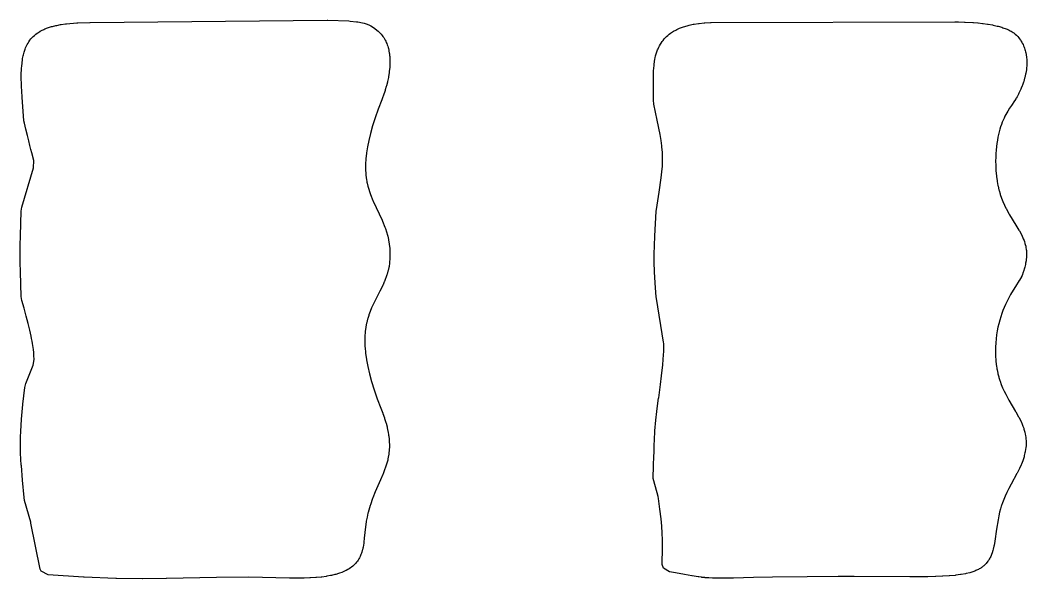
# Model space of a CAD drawing. Header units: millimetres. Extents: x 73.6 to 173.5, y -158 to -94.8.
# Drawn here: x 164.098 to 166.308, y -138.959 to -137.732 of the extents above; entities that cross this region are included whole.
import ezdxf

# ---------------------------------------------------------------- set-up
doc = ezdxf.new("R2010")
doc.units = ezdxf.units.MM
doc.layers.add('F.Mask', color=201, linetype='CONTINUOUS', true_color=0xd864ff)

msp = doc.modelspace()

# ---------------------------------------------------------------- linework, layer by layer
at = {"layer": 'F.Mask', "linetype": 'CONTINUOUS'}
for p, q in [((164.251931, -137.737525), (164.772012, -137.732487)), ((164.772012, -137.732487), (164.773591, -137.732509)), ((164.773591, -137.732509), (164.820072, -137.734213)), ((164.820072, -137.734213), (164.822463, -137.734383)), ((164.822463, -137.734383), (164.836879, -137.735906)), ((164.138373, -137.759273), (164.142338, -137.756872)), ((164.142338, -137.756872), (164.145086, -137.755371)), ((164.145086, -137.755371), (164.149852, -137.753042)), ((164.149852, -137.753042), (164.152377, -137.751928)), ((164.152377, -137.751928), (164.158012, -137.749705)), ((164.158012, -137.749705), (164.160358, -137.748875)), ((164.160358, -137.748875), (164.166959, -137.746801)), ((164.166959, -137.746801), (164.169017, -137.746224)), ((164.169017, -137.746224), (164.176589, -137.744347)), ((164.176589, -137.744347), (164.178386, -137.743951)), ((164.178386, -137.743951), (164.186981, -137.742299)), ((164.186981, -137.742299), (164.18853, -137.742037)), ((164.18853, -137.742037), (164.197905, -137.740667)), ((164.197905, -137.740667), (164.199863, -137.740438)), ((164.199863, -137.740438), (164.222445, -137.738459)), ((164.222445, -137.738459), (164.224463, -137.73834)), ((164.224463, -137.73834), (164.251251, -137.737538)), ((164.251251, -137.737538), (164.251931, -137.737525)), ((164.836879, -137.735906), (164.839687, -137.736318)), ((164.839687, -137.736318), (164.849581, -137.738186)), ((164.849581, -137.738186), (164.853762, -137.739246)), ((164.853762, -137.739246), (164.859769, -137.741171)), ((164.859769, -137.741171), (164.86481, -137.743231)), ((164.86481, -137.743231), (164.867972, -137.744821)), ((164.867972, -137.744821), (164.874041, -137.748705)), ((164.874041, -137.748705), (164.8838, -137.756479)), ((164.8838, -137.756479), (164.887057, -137.759425)), ((165.529948, -137.758476), (165.532573, -137.756859)), ((165.532573, -137.756859), (165.537413, -137.754165)), ((165.537413, -137.754165), (165.540039, -137.752845)), ((165.540039, -137.752845), (165.545686, -137.750298)), ((165.545686, -137.750298), (165.548191, -137.749283)), ((165.548191, -137.749283), (165.554734, -137.746921)), ((165.554734, -137.746921), (165.557183, -137.746136)), ((165.557183, -137.746136), (165.564712, -137.744021)), ((165.564712, -137.744021), (165.566877, -137.743487)), ((165.566877, -137.743487), (165.575526, -137.741648)), ((165.575526, -137.741648), (165.577555, -137.741278)), ((165.577555, -137.741278), (165.587191, -137.739816)), ((165.587191, -137.739816), (165.589105, -137.739578)), ((165.589105, -137.739578), (165.599889, -137.738528)), ((165.599889, -137.738528), (165.601538, -137.738406)), ((165.601538, -137.738406), (165.613465, -137.737811)), ((165.613465, -137.737811), (165.615101, -137.737768)), ((165.615101, -137.737768), (166.150235, -137.736554)), ((166.150234, -137.736553), (166.157696, -137.736537)), ((166.150235, -137.736554), (166.150234, -137.736553)), ((166.157696, -137.736537), (166.158423, -137.736544)), ((166.158423, -137.736544), (166.171561, -137.736818)), ((166.171561, -137.736818), (166.172625, -137.736857)), ((166.172625, -137.736857), (166.19, -137.737762)), ((166.19, -137.737762), (166.190997, -137.73783)), ((166.190997, -137.73783), (166.200429, -137.738616)), ((166.200429, -137.738616), (166.201309, -137.7387)), ((166.201309, -137.7387), (166.210949, -137.739733)), ((166.210949, -137.739733), (166.212189, -137.739886)), ((166.212189, -137.739886), (166.221898, -137.741252)), ((166.221898, -137.741252), (166.223064, -137.741437)), ((166.223064, -137.741437), (166.232704, -137.743143)), ((166.232704, -137.743143), (166.234235, -137.74345)), ((166.234235, -137.74345), (166.243207, -137.74546)), ((166.243207, -137.74546), (166.245134, -137.745951)), ((166.245134, -137.745951), (166.253277, -137.74827)), ((166.253277, -137.74827), (166.255659, -137.749043)), ((166.255659, -137.749043), (166.26295, -137.751706)), ((166.26295, -137.751706), (166.265173, -137.752606)), ((166.265173, -137.752606), (166.267813, -137.75378)), ((166.267813, -137.75378), (166.269468, -137.754571)), ((166.269468, -137.754571), (166.271948, -137.755837)), ((166.271948, -137.755837), (166.27391, -137.75692)), ((166.27391, -137.75692), (166.275875, -137.758087)), ((164.115443, -137.782697), (164.117293, -137.779786)), ((164.117293, -137.779786), (164.119442, -137.776745)), ((164.119442, -137.776745), (164.12175, -137.773824)), ((164.12175, -137.773824), (164.124165, -137.771083)), ((164.124165, -137.771083), (164.126707, -137.768483)), ((164.126707, -137.768483), (164.129455, -137.765949)), ((164.129455, -137.765949), (164.132317, -137.763577)), ((164.132317, -137.763577), (164.135592, -137.761142)), ((164.135592, -137.761142), (164.138373, -137.759273)), ((164.887057, -137.759425), (164.888843, -137.761257)), ((164.888843, -137.761257), (164.890907, -137.763572)), ((164.890907, -137.763572), (164.892823, -137.76592)), ((164.892823, -137.76592), (164.89464, -137.768357)), ((164.89464, -137.768357), (164.89636, -137.770888)), ((164.89636, -137.770888), (164.89791, -137.773388)), ((164.89791, -137.773388), (164.899442, -137.776112)), ((164.899442, -137.776112), (164.900696, -137.77856)), ((164.900696, -137.77856), (164.902073, -137.781534)), ((165.50527, -137.782751), (165.50755, -137.779423)), ((165.50755, -137.779423), (165.50948, -137.776866)), ((165.50948, -137.776866), (165.512087, -137.773725)), ((165.512087, -137.773725), (165.514334, -137.771266)), ((165.514334, -137.771266), (165.51731, -137.768302)), ((165.51731, -137.768302), (165.519749, -137.766091)), ((165.519749, -137.766091), (165.523232, -137.763218)), ((165.523232, -137.763218), (165.525844, -137.761262)), ((165.525844, -137.761262), (165.529948, -137.758476)), ((166.275875, -137.758087), (166.278026, -137.759475)), ((166.278026, -137.759475), (166.279516, -137.760516)), ((166.279516, -137.760516), (166.281866, -137.762309)), ((166.281866, -137.762309), (166.28281, -137.763094)), ((166.28281, -137.763094), (166.28534, -137.765419)), ((166.28534, -137.765419), (166.286046, -137.766134)), ((166.286046, -137.766134), (166.288182, -137.768506)), ((166.288182, -137.768506), (166.290366, -137.771166)), ((166.290366, -137.771166), (166.291922, -137.773211)), ((166.291922, -137.773211), (166.29396, -137.776108)), ((166.29396, -137.776108), (166.295345, -137.778239)), ((166.295345, -137.778239), (166.29709, -137.781148)), ((164.106704, -137.803035), (164.107461, -137.800565)), ((164.107461, -137.800565), (164.109072, -137.795928)), ((164.109072, -137.795928), (164.110195, -137.793098)), ((164.110195, -137.793098), (164.111969, -137.789137)), ((164.111969, -137.789137), (164.113491, -137.786133)), ((164.113491, -137.786133), (164.115443, -137.782697)), ((164.902073, -137.781534), (164.903058, -137.783882)), ((164.903058, -137.783882), (164.904257, -137.78706)), ((164.904257, -137.78706), (164.905049, -137.789407)), ((164.905049, -137.789407), (164.90607, -137.792822)), ((164.90607, -137.792822), (164.906632, -137.794935)), ((164.906632, -137.794935), (164.907486, -137.798599)), ((164.907486, -137.798599), (164.907898, -137.800638)), ((164.907898, -137.800638), (164.908574, -137.804579)), ((165.495212, -137.804262), (165.495946, -137.802067)), ((165.495946, -137.802067), (165.497531, -137.797806)), ((165.497531, -137.797806), (165.498524, -137.795416)), ((165.498524, -137.795416), (165.50033, -137.79149)), ((165.50033, -137.79149), (165.501624, -137.788954)), ((165.501624, -137.788954), (165.503638, -137.785373)), ((165.503638, -137.785373), (165.50527, -137.782751)), ((166.29709, -137.781148), (166.298319, -137.783376)), ((166.298319, -137.783376), (166.2998, -137.78631)), ((166.2998, -137.78631), (166.300859, -137.788608)), ((166.300859, -137.788608), (166.302123, -137.791637)), ((166.302123, -137.791637), (166.302942, -137.793797)), ((166.302942, -137.793797), (166.303991, -137.796869)), ((166.303991, -137.796869), (166.304682, -137.799132)), ((166.304682, -137.799132), (166.305529, -137.802285)), ((164.101499, -137.834106), (164.103194, -137.819208)), ((164.103194, -137.819208), (164.103625, -137.816419)), ((164.103625, -137.816419), (164.104743, -137.810709)), ((164.104743, -137.810709), (164.105278, -137.808386)), ((164.105278, -137.808386), (164.106704, -137.803035)), ((164.908574, -137.804579), (164.90883, -137.80635)), ((164.90883, -137.80635), (164.909276, -137.810118)), ((164.909276, -137.810118), (164.909483, -137.812647)), ((164.909483, -137.812647), (164.9099, -137.821738)), ((164.9099, -137.821738), (164.909916, -137.824522)), ((165.49004, -137.829296), (165.491753, -137.818077)), ((165.491753, -137.818077), (165.492247, -137.815494)), ((165.492247, -137.815494), (165.4933, -137.810926)), ((165.4933, -137.810926), (165.493853, -137.808831)), ((165.493853, -137.808831), (165.495212, -137.804262)), ((166.305529, -137.802285), (166.306024, -137.804387)), ((166.306024, -137.804387), (166.306684, -137.807633)), ((166.306684, -137.807633), (166.307044, -137.80973)), ((166.307044, -137.80973), (166.307517, -137.813083)), ((166.307517, -137.813083), (166.307732, -137.81499)), ((166.307732, -137.81499), (166.308029, -137.81846)), ((166.308029, -137.81846), (166.308133, -137.820192)), ((166.308133, -137.820192), (166.308257, -137.823756)), ((166.308257, -137.823756), (166.308274, -137.825492)), ((164.100717, -137.854277), (164.101294, -137.836908)), ((164.101294, -137.836908), (164.101499, -137.834106)), ((164.908496, -137.845369), (164.908243, -137.847315)), ((164.909444, -137.836075), (164.908496, -137.845369)), ((164.909606, -137.833684), (164.909444, -137.836075)), ((164.909916, -137.824522), (164.909606, -137.833684)), ((165.488502, -137.85836), (165.488774, -137.845678)), ((165.488774, -137.845678), (165.488858, -137.843896)), ((165.488858, -137.843896), (165.489736, -137.831989)), ((165.489736, -137.831989), (165.49004, -137.829296)), ((166.307167, -137.841385), (166.305988, -137.848712)), ((166.307494, -137.838683), (166.307167, -137.841385)), ((166.308114, -137.831066), (166.307494, -137.838683)), ((166.308227, -137.828714), (166.308114, -137.831066)), ((166.308274, -137.825492), (166.308227, -137.828714)), ((164.100705, -137.856181), (164.100717, -137.854277)), ((164.101128, -137.876409), (164.100705, -137.856181)), ((164.904596, -137.86721), (164.904272, -137.86861)), ((164.906468, -137.858267), (164.904596, -137.86721)), ((164.906777, -137.856579), (164.906468, -137.858267)), ((164.908243, -137.847315), (164.906777, -137.856579)), ((165.488497, -137.859486), (165.488502, -137.85836)), ((165.488815, -137.886427), (165.488497, -137.859486)), ((166.301363, -137.867027), (166.300837, -137.868674)), ((166.303377, -137.860135), (166.301363, -137.867027)), ((166.303891, -137.858168), (166.303377, -137.860135)), ((166.305538, -137.851018), (166.303891, -137.858168)), ((166.305988, -137.848712), (166.305538, -137.851018)), ((164.101173, -137.877609), (164.101128, -137.876409)), ((164.102435, -137.900498), (164.101173, -137.877609)), ((164.899234, -137.88702), (164.895093, -137.899351)), ((164.89968, -137.885592), (164.899234, -137.88702)), ((164.90183, -137.878172), (164.89968, -137.885592)), ((164.902171, -137.876913), (164.90183, -137.878172)), ((164.904272, -137.86861), (164.902171, -137.876913)), ((165.488803, -137.899474), (165.488815, -137.886427)), ((166.295153, -137.883746), (166.290854, -137.89314)), ((166.295862, -137.882086), (166.295153, -137.883746)), ((166.298077, -137.876524), (166.295862, -137.882086)), ((166.298632, -137.875034), (166.298077, -137.876524)), ((166.300837, -137.868674), (166.298632, -137.875034)), ((164.102491, -137.901335), (164.102435, -137.900498)), ((164.106547, -137.953198), (164.102491, -137.901335)), ((164.89193, -137.907708), (164.88419, -137.927877)), ((164.894584, -137.900767), (164.89193, -137.907708)), ((164.895093, -137.899351), (164.894584, -137.900767)), ((165.488423, -137.908002), (165.488803, -137.899474)), ((165.489182, -137.916949), (165.488423, -137.908002)), ((166.281207, -137.909688), (166.274182, -137.919809)), ((166.281578, -137.909141), (166.281207, -137.909688)), ((166.284071, -137.905403), (166.281578, -137.909141)), ((166.284985, -137.903956), (166.284071, -137.905403)), ((166.286664, -137.901149), (166.284985, -137.903956)), ((166.287654, -137.899378), (166.286664, -137.901149)), ((166.290066, -137.89475), (166.287654, -137.899378)), ((166.290854, -137.89314), (166.290066, -137.89475)), ((164.88419, -137.927877), (164.877553, -137.946736)), ((165.496857, -137.952314), (165.489182, -137.916949)), ((166.266186, -137.932336), (166.262103, -137.939656)), ((166.270229, -137.92579), (166.266186, -137.932336)), ((166.274182, -137.919809), (166.270229, -137.92579)), ((164.107413, -137.958657), (164.106547, -137.953198)), ((164.877553, -137.946736), (164.871916, -137.964401)), ((165.503017, -137.983206), (165.496857, -137.952314)), ((166.254281, -137.956642), (166.252444, -137.961476)), ((166.256169, -137.952042), (166.254281, -137.956642)), ((166.258119, -137.947701), (166.256169, -137.952042)), ((166.260092, -137.94358), (166.258119, -137.947701)), ((166.262103, -137.939656), (166.260092, -137.94358)), ((164.110623, -137.97199), (164.107413, -137.958657)), ((164.110628, -137.972009), (164.110623, -137.97199)), ((164.113952, -137.985635), (164.110628, -137.972009)), ((164.871916, -137.964401), (164.867269, -137.980963)), ((166.247447, -137.977515), (166.246002, -137.98339)), ((166.249023, -137.971896), (166.247447, -137.977515)), ((166.250699, -137.966539), (166.249023, -137.971896)), ((166.252444, -137.961476), (166.250699, -137.966539)), ((164.114014, -137.985888), (164.113952, -137.985635)), ((164.116867, -137.997383), (164.114014, -137.985888)), ((164.116934, -137.997649), (164.116867, -137.997383)), ((164.11951, -138.007844), (164.116933, -137.997649)), ((164.116933, -137.997649), (164.116934, -137.997649)), ((164.863531, -137.996417), (164.86066, -138.010879)), ((164.867269, -137.980963), (164.863531, -137.996417)), ((165.505228, -137.99636), (165.503017, -137.983206)), ((165.506869, -138.008417), (165.505228, -137.99636)), ((166.243459, -137.996087), (166.24239, -138.002959)), ((166.244652, -137.989626), (166.243459, -137.996087)), ((166.246002, -137.98339), (166.244652, -137.989626)), ((164.119533, -138.007938), (164.11951, -138.007844)), ((164.12165, -138.016199), (164.119533, -138.007938)), ((164.121734, -138.01652), (164.12165, -138.016199)), ((164.123645, -138.023825), (164.121733, -138.01652)), ((164.121733, -138.01652), (164.121734, -138.01652)), ((164.86066, -138.010879), (164.858681, -138.023691)), ((165.507912, -138.019121), (165.506869, -138.008417)), ((165.508013, -138.020477), (165.507912, -138.019121)), ((165.508512, -138.030098), (165.508013, -138.020477)), ((166.240775, -138.017553), (166.240238, -138.025395)), ((166.2415, -138.010079), (166.240775, -138.017553)), ((166.24239, -138.002959), (166.2415, -138.010079)), ((164.127986, -138.04023), (164.123645, -138.023825)), ((164.127714, -138.056834), (164.127986, -138.04023)), ((164.857192, -138.037796), (164.856627, -138.04807)), ((164.857314, -138.036287), (164.857192, -138.037796)), ((164.858497, -138.025111), (164.857314, -138.036287)), ((164.858681, -138.023691), (164.858497, -138.025111)), ((165.508135, -138.053248), (165.508589, -138.041865)), ((165.508552, -138.031543), (165.508512, -138.030098)), ((165.508589, -138.041865), (165.508552, -138.031543)), ((166.239898, -138.0336), (166.239764, -138.042162)), ((166.239764, -138.042162), (166.239858, -138.051053)), ((166.240238, -138.025395), (166.239898, -138.0336)), ((164.101821, -138.143172), (164.127714, -138.056834)), ((164.856581, -138.049669), (164.856566, -138.059084)), ((164.856566, -138.059084), (164.856609, -138.060739)), ((164.856627, -138.04807), (164.856581, -138.049669)), ((164.856609, -138.060739), (164.857075, -138.069457)), ((165.505686, -138.078642), (165.507158, -138.065407)), ((165.507158, -138.065407), (165.508135, -138.053248)), ((166.239858, -138.051053), (166.240404, -138.063404)), ((166.240404, -138.063404), (166.241368, -138.074281)), ((164.857075, -138.069457), (164.857215, -138.071158)), ((164.857215, -138.071158), (164.858106, -138.079196)), ((164.858106, -138.079196), (164.858339, -138.080866)), ((164.858339, -138.080866), (164.859608, -138.088414)), ((164.859608, -138.088414), (164.859928, -138.09004)), ((165.501245, -138.109811), (165.505686, -138.078642)), ((166.241368, -138.074281), (166.24153, -138.075718)), ((166.24153, -138.075718), (166.242826, -138.085143)), ((166.242826, -138.085143), (166.24304, -138.086478)), ((166.24304, -138.086478), (166.244659, -138.095293)), ((164.859928, -138.09004), (164.861448, -138.096783)), ((164.861448, -138.096783), (164.86203, -138.098974)), ((164.86203, -138.098974), (164.866325, -138.112988)), ((165.495134, -138.147806), (165.501245, -138.109811)), ((166.244659, -138.095293), (166.244964, -138.096746)), ((166.244964, -138.096746), (166.246872, -138.104852)), ((166.246872, -138.104852), (166.247227, -138.106218)), ((166.247227, -138.106218), (166.249403, -138.113836)), ((164.866325, -138.112988), (164.867159, -138.115354)), ((164.867159, -138.115354), (164.872445, -138.128549)), ((164.872445, -138.128549), (164.87308, -138.130021)), ((164.87308, -138.130021), (164.879488, -138.14383)), ((166.249403, -138.113836), (166.249827, -138.115197)), ((166.249827, -138.115197), (166.252455, -138.122978)), ((166.252455, -138.122978), (166.255528, -138.130908)), ((166.255528, -138.130908), (166.25882, -138.138436)), ((164.098715, -138.205846), (164.100366, -138.152124)), ((164.100366, -138.152124), (164.101821, -138.143172)), ((164.879488, -138.14383), (164.892889, -138.171926)), ((165.491814, -138.206601), (165.49474, -138.151493)), ((165.49474, -138.151493), (165.495134, -138.147806)), ((166.25882, -138.138436), (166.261932, -138.144857)), ((166.261932, -138.144857), (166.262601, -138.146154)), ((166.262601, -138.146154), (166.269123, -138.158091)), ((164.892889, -138.171926), (164.893778, -138.173954)), ((164.893778, -138.173954), (164.89909, -138.187207)), ((166.269123, -138.158091), (166.269953, -138.159515)), ((166.269953, -138.159515), (166.284353, -138.182741)), ((164.89909, -138.187207), (164.900064, -138.189971)), ((164.900064, -138.189971), (164.904406, -138.204172)), ((166.284353, -138.182741), (166.284369, -138.182767)), ((166.284369, -138.182767), (166.290805, -138.193301)), ((166.290805, -138.193301), (166.291755, -138.194955)), ((166.291755, -138.194955), (166.296882, -138.204476)), ((164.098275, -138.226666), (164.098714, -138.205894)), ((164.098713, -138.205893), (164.098715, -138.205846)), ((164.098714, -138.205894), (164.098713, -138.205893)), ((164.904406, -138.204172), (164.905093, -138.206777)), ((164.905093, -138.206777), (164.906626, -138.21364)), ((164.906626, -138.21364), (164.907008, -138.215616)), ((164.907008, -138.215616), (164.908262, -138.223229)), ((165.490803, -138.226886), (165.491811, -138.206678)), ((165.491811, -138.206678), (165.491814, -138.206601)), ((166.296882, -138.204476), (166.297929, -138.206585)), ((166.297929, -138.206585), (166.299723, -138.210521)), ((166.299723, -138.210521), (166.300504, -138.212373)), ((166.300504, -138.212373), (166.302075, -138.216417)), ((166.302075, -138.216417), (166.302849, -138.218625)), ((166.302849, -138.218625), (166.30409, -138.222582)), ((164.098135, -138.244931), (164.098273, -138.226797)), ((164.098273, -138.226797), (164.098275, -138.226666)), ((164.908262, -138.223229), (164.908533, -138.225228)), ((164.908533, -138.225228), (164.909401, -138.233361)), ((164.909401, -138.233361), (164.90956, -138.235402)), ((164.90956, -138.235402), (164.909982, -138.244089)), ((164.909982, -138.244089), (164.910021, -138.246239)), ((165.490244, -138.245105), (165.490775, -138.227566)), ((165.490775, -138.227566), (165.490803, -138.226886)), ((166.30409, -138.222582), (166.304745, -138.224967)), ((166.304745, -138.224967), (166.305675, -138.228897)), ((166.305675, -138.228897), (166.306208, -138.231629)), ((166.306208, -138.231629), (166.30682, -138.235609)), ((166.30682, -138.235609), (166.307141, -138.238468)), ((166.307141, -138.238468), (166.30744, -138.242683)), ((166.30744, -138.242683), (166.307526, -138.245507)), ((164.098136, -138.245629), (164.098135, -138.244931)), ((164.098305, -138.263672), (164.098136, -138.245629)), ((164.098313, -138.264143), (164.098305, -138.263672)), ((164.09878, -138.284614), (164.098313, -138.264143)), ((164.908969, -138.266091), (164.907962, -138.272931)), ((164.90923, -138.263788), (164.908969, -138.266091)), ((164.909813, -138.256514), (164.90923, -138.263788)), ((164.909923, -138.254126), (164.909813, -138.256514)), ((164.910021, -138.246239), (164.909923, -138.254126)), ((165.490229, -138.24611), (165.490244, -138.245105)), ((165.490232, -138.263393), (165.490229, -138.24611)), ((165.49025, -138.264479), (165.490232, -138.263393)), ((165.490886, -138.284112), (165.49025, -138.264479)), ((166.305629, -138.266149), (166.305138, -138.268589)), ((166.306557, -138.260521), (166.305629, -138.266149)), ((166.306884, -138.257951), (166.306557, -138.260521)), ((166.30734, -138.252879), (166.306884, -138.257951)), ((166.30748, -138.250098), (166.30734, -138.252879)), ((166.307526, -138.245507), (166.30748, -138.250098)), ((164.098791, -138.285026), (164.09878, -138.284614)), ((164.100558, -138.339365), (164.098791, -138.285026)), ((164.90563, -138.28379), (164.903858, -138.290083)), ((164.906146, -138.281714), (164.90563, -138.28379)), ((164.907552, -138.275192), (164.906146, -138.281714)), ((164.907962, -138.272931), (164.907552, -138.275192)), ((165.490928, -138.285026), (165.490886, -138.284112)), ((165.492328, -138.309382), (165.490928, -138.285026)), ((166.300278, -138.285938), (166.29776, -138.29277)), ((166.300924, -138.28402), (166.300278, -138.285938)), ((166.303057, -138.277033), (166.300924, -138.28402)), ((166.30364, -138.274884), (166.303057, -138.277033)), ((166.305138, -138.268589), (166.30364, -138.274884)), ((164.897561, -138.307222), (164.894846, -138.313295)), ((164.898148, -138.30583), (164.897561, -138.307222)), ((164.900575, -138.299726), (164.898148, -138.30583)), ((164.901166, -138.298125), (164.900575, -138.299726)), ((164.90329, -138.291907), (164.901166, -138.298125)), ((164.903858, -138.290083), (164.90329, -138.291907)), ((165.492355, -138.309792), (165.492328, -138.309382)), ((165.494534, -138.340039), (165.492355, -138.309792)), ((166.291711, -138.303971), (166.283304, -138.316809)), ((166.292121, -138.303329), (166.291711, -138.303971)), ((166.294248, -138.299915), (166.292121, -138.303329)), ((166.29571, -138.297332), (166.294248, -138.299915)), ((166.296087, -138.296593), (166.29571, -138.297332)), ((166.29776, -138.29277), (166.296087, -138.296593)), ((164.887327, -138.328533), (164.880129, -138.342293)), ((164.887682, -138.327836), (164.887327, -138.328533)), ((164.894247, -138.314567), (164.887682, -138.327836)), ((164.894846, -138.313295), (164.894247, -138.314567)), ((166.278122, -138.325116), (166.272596, -138.33456)), ((166.283304, -138.316809), (166.278122, -138.325116)), ((164.101926, -138.347969), (164.100558, -138.339365)), ((164.106719, -138.364466), (164.101926, -138.347969)), ((164.880129, -138.342293), (164.872952, -138.356652)), ((165.494916, -138.343261), (165.494534, -138.340039)), ((165.510885, -138.439605), (165.494916, -138.343261)), ((166.266892, -138.345187), (166.261253, -138.356915)), ((166.272596, -138.33456), (166.266892, -138.345187)), ((164.111709, -138.382564), (164.106719, -138.364466)), ((164.866439, -138.371763), (164.863793, -138.379099)), ((164.869604, -138.364051), (164.866439, -138.371763)), ((164.872952, -138.356652), (164.869604, -138.364051)), ((166.253305, -138.376581), (166.250903, -138.383677)), ((166.255847, -138.369793), (166.253305, -138.376581)), ((166.258519, -138.363187), (166.255847, -138.369793)), ((166.261253, -138.356915), (166.258519, -138.363187)), ((164.115911, -138.398733), (164.111709, -138.382564)), ((164.11938, -138.413083), (164.115911, -138.398733)), ((164.858608, -138.397886), (164.85715, -138.405612)), ((164.858974, -138.396207), (164.858608, -138.397886)), ((164.860776, -138.388965), (164.858974, -138.396207)), ((164.861208, -138.387409), (164.860776, -138.388965)), ((164.863332, -138.380482), (164.861208, -138.387409)), ((164.863793, -138.379099), (164.863332, -138.380482)), ((166.246563, -138.39875), (166.244698, -138.406634)), ((166.248636, -138.391087), (166.246563, -138.39875)), ((166.250903, -138.383677), (166.248636, -138.391087)), ((164.122217, -138.425916), (164.11938, -138.413083)), ((164.855626, -138.417298), (164.854984, -138.426218)), ((164.855801, -138.415567), (164.855626, -138.417298)), ((164.856882, -138.407291), (164.855801, -138.415567)), ((164.85715, -138.405612), (164.856882, -138.407291)), ((166.243061, -138.414832), (166.241691, -138.423258)), ((166.244698, -138.406634), (166.243061, -138.414832)), ((164.123374, -138.431543), (164.122217, -138.425916)), ((164.124437, -138.437059), (164.123374, -138.431543)), ((164.125327, -138.442069), (164.124437, -138.437059)), ((164.12609, -138.446692), (164.125327, -138.442069)), ((164.85491, -138.427936), (164.854768, -138.437648)), ((164.854768, -138.437648), (164.85479, -138.439293)), ((164.85479, -138.439293), (164.855215, -138.449856)), ((164.854984, -138.426218), (164.85491, -138.427936)), ((165.511213, -138.442374), (165.510885, -138.439605)), ((165.511412, -138.445163), (165.511213, -138.442374)), ((166.23979, -138.440936), (166.239336, -138.450198)), ((166.240581, -138.432012), (166.23979, -138.440936)), ((166.241691, -138.423258), (166.240581, -138.432012)), ((164.126755, -138.451127), (164.12609, -138.446692)), ((164.127279, -138.455093), (164.126755, -138.451127)), ((164.128062, -138.462345), (164.127279, -138.455093)), ((164.128477, -138.468423), (164.128062, -138.462345)), ((164.855215, -138.449856), (164.85532, -138.451423)), ((164.85532, -138.451423), (164.85639, -138.462943)), ((164.85639, -138.462943), (164.85656, -138.464394)), ((164.85656, -138.464394), (164.85835, -138.47697)), ((165.510839, -138.467459), (165.511284, -138.459669)), ((165.511284, -138.459669), (165.511486, -138.45337)), ((165.511508, -138.448591), (165.511412, -138.445163)), ((165.511486, -138.45337), (165.511508, -138.448591)), ((166.239336, -138.450198), (166.239224, -138.459719)), ((166.239224, -138.459719), (166.239493, -138.469443)), ((164.126541, -138.489632), (164.128702, -138.477628)), ((164.128702, -138.477628), (164.128477, -138.468423)), ((164.85835, -138.47697), (164.858574, -138.478322)), ((164.858574, -138.478322), (164.861276, -138.492602)), ((165.508959, -138.488884), (165.510078, -138.477237)), ((165.510078, -138.477237), (165.510839, -138.467459)), ((166.239493, -138.469443), (166.240176, -138.479483)), ((166.240176, -138.479483), (166.241205, -138.489038)), ((164.110478, -138.529763), (164.126541, -138.489632)), ((164.861276, -138.492602), (164.86501, -138.508601)), ((164.86501, -138.508601), (164.869698, -138.525706)), ((165.506295, -138.513207), (165.508959, -138.488884)), ((166.241205, -138.489038), (166.241383, -138.490398)), ((166.241383, -138.490398), (166.242595, -138.498258)), ((166.242595, -138.498258), (166.242869, -138.499775)), ((166.242869, -138.499775), (166.244397, -138.507149)), ((166.244397, -138.507149), (166.24473, -138.508578)), ((166.24473, -138.508578), (166.246538, -138.515564)), ((164.108165, -138.539157), (164.110478, -138.529763)), ((164.869698, -138.525706), (164.87542, -138.54399)), ((165.503971, -138.532228), (165.506295, -138.513207)), ((166.246538, -138.515564), (166.246941, -138.516977)), ((166.246941, -138.516977), (166.249031, -138.52368)), ((166.249031, -138.52368), (166.249471, -138.524986)), ((166.249471, -138.524986), (166.252044, -138.532073)), ((164.104413, -138.575734), (164.108165, -138.539157)), ((164.87542, -138.54399), (164.882226, -138.563519)), ((165.499961, -138.561712), (165.503971, -138.532228)), ((166.252044, -138.532073), (166.255089, -138.539474)), ((166.255089, -138.539474), (166.258326, -138.546602)), ((166.258326, -138.546602), (166.261742, -138.553497)), ((166.261742, -138.553497), (166.268978, -138.566764)), ((164.882226, -138.563519), (164.890191, -138.584364)), ((165.496071, -138.59098), (165.499933, -138.561921)), ((165.499933, -138.561921), (165.499961, -138.561712)), ((166.268978, -138.566764), (166.276332, -138.579282)), ((164.101406, -138.608035), (164.104353, -138.576348)), ((164.104353, -138.576348), (164.104413, -138.575734)), ((164.890191, -138.584364), (164.89426, -138.595088)), ((164.89426, -138.595088), (164.894646, -138.596158)), ((164.894646, -138.596158), (164.897936, -138.605765)), ((165.493819, -138.610463), (165.496007, -138.591494)), ((165.496007, -138.591494), (165.496071, -138.59098)), ((166.276332, -138.579282), (166.283481, -138.591318)), ((166.283481, -138.591318), (166.283878, -138.592004)), ((166.283878, -138.592004), (166.290108, -138.60308)), ((164.099545, -138.634626), (164.10134, -138.60885)), ((164.10134, -138.60885), (164.101406, -138.608035)), ((164.897936, -138.605765), (164.898346, -138.607037)), ((164.898346, -138.607037), (164.901033, -138.615972)), ((164.901033, -138.615972), (164.901387, -138.617237)), ((164.901387, -138.617237), (164.903544, -138.625513)), ((165.491403, -138.633825), (165.493799, -138.610644)), ((165.493799, -138.610644), (165.493819, -138.610463)), ((166.290108, -138.60308), (166.291009, -138.604795)), ((166.291009, -138.604795), (166.29618, -138.615343)), ((166.29618, -138.615343), (166.297076, -138.617325)), ((166.297076, -138.617325), (166.298979, -138.621913)), ((164.099034, -138.646818), (164.09949, -138.635617)), ((164.09949, -138.635617), (164.099545, -138.634626)), ((164.903544, -138.625513), (164.903923, -138.627113)), ((164.903923, -138.627113), (164.905564, -138.634841)), ((164.905564, -138.634841), (164.90585, -138.636356)), ((164.90585, -138.636356), (164.907052, -138.643613)), ((165.490774, -138.652249), (165.491231, -138.636423)), ((165.491231, -138.636423), (165.491403, -138.633825)), ((166.298979, -138.621913), (166.299619, -138.623577)), ((166.299619, -138.623577), (166.30128, -138.628254)), ((166.30128, -138.628254), (166.301937, -138.630302)), ((166.301937, -138.630302), (166.303248, -138.634854)), ((166.303248, -138.634854), (166.303808, -138.63707)), ((166.303808, -138.63707), (166.304791, -138.641567)), ((166.304791, -138.641567), (166.305254, -138.64414)), ((164.098807, -138.659426), (164.098813, -138.658566)), ((164.09887, -138.67027), (164.098807, -138.659426)), ((164.098813, -138.658566), (164.099011, -138.647599)), ((164.099011, -138.647599), (164.099034, -138.646818)), ((164.907052, -138.643613), (164.907293, -138.645331)), ((164.907293, -138.645331), (164.908065, -138.652036)), ((164.908065, -138.652036), (164.908223, -138.653811)), ((164.908223, -138.653811), (164.908617, -138.660064)), ((164.908617, -138.660064), (164.908686, -138.661974)), ((164.908686, -138.661974), (164.908738, -138.667836)), ((165.490316, -138.667135), (165.490774, -138.652249)), ((166.305254, -138.64414), (166.3059, -138.648681)), ((166.3059, -138.648681), (166.306172, -138.65127)), ((166.306172, -138.65127), (166.306489, -138.655954)), ((166.306509, -138.663615), (166.306376, -138.666283)), ((166.306489, -138.655954), (166.306566, -138.6587)), ((166.306566, -138.6587), (166.306509, -138.663615)), ((164.098886, -138.671235), (164.09887, -138.67027)), ((164.099216, -138.682464), (164.098886, -138.671235)), ((164.099255, -138.683362), (164.099216, -138.682464)), ((164.100729, -138.70919), (164.099255, -138.683362)), ((164.907545, -138.68442), (164.906735, -138.689659)), ((164.90778, -138.682562), (164.907545, -138.68442)), ((164.908311, -138.677222), (164.90778, -138.682562)), ((164.90845, -138.675309), (164.908311, -138.677222)), ((164.908702, -138.66977), (164.90845, -138.675309)), ((164.908738, -138.667836), (164.908702, -138.66977)), ((165.489508, -138.691286), (165.489894, -138.680038)), ((165.489894, -138.680038), (165.490316, -138.667135)), ((166.304168, -138.68225), (166.302706, -138.688406)), ((166.30465, -138.679844), (166.304168, -138.68225)), ((166.305584, -138.674152), (166.30465, -138.679844)), ((166.305914, -138.671533), (166.305584, -138.674152)), ((166.306376, -138.666283), (166.305914, -138.671533)), ((164.903196, -138.704929), (164.899773, -138.715601)), ((164.903796, -138.702846), (164.903196, -138.704929)), ((164.905014, -138.698075), (164.903796, -138.702846)), ((164.9054, -138.696392), (164.905014, -138.698075)), ((164.906444, -138.691286), (164.9054, -138.696392)), ((164.906735, -138.689659), (164.906444, -138.691286)), ((165.488869, -138.708477), (165.489508, -138.691286)), ((166.296487, -138.706813), (166.29575, -138.7086)), ((166.299279, -138.699475), (166.296487, -138.706813)), ((166.299979, -138.697446), (166.299279, -138.699475)), ((166.30207, -138.690725), (166.299979, -138.697446)), ((166.302706, -138.688406), (166.30207, -138.690725)), ((164.100783, -138.709983), (164.100729, -138.70919)), ((164.103349, -138.741945), (164.100783, -138.709983)), ((164.894321, -138.729697), (164.889178, -138.741551)), ((164.894802, -138.72853), (164.894321, -138.729697)), ((164.899064, -138.717596), (164.894802, -138.72853)), ((164.899773, -138.715601), (164.899064, -138.717596)), ((165.488005, -138.731062), (165.488077, -138.728514)), ((165.488077, -138.728514), (165.488086, -138.728257)), ((165.488086, -138.728257), (165.488381, -138.720602)), ((165.488381, -138.720602), (165.488382, -138.720603)), ((165.488382, -138.720603), (165.488383, -138.720582)), ((165.488383, -138.720582), (165.488869, -138.708477)), ((166.286535, -138.727759), (166.274147, -138.750872)), ((166.286825, -138.727205), (166.286535, -138.727759)), ((166.291413, -138.718213), (166.286825, -138.727205)), ((166.292209, -138.716546), (166.291413, -138.718213)), ((166.29575, -138.7086), (166.292209, -138.716546)), ((164.103386, -138.742387), (164.103349, -138.741945)), ((164.106779, -138.780561), (164.103386, -138.742387)), ((164.889168, -138.741573), (164.877681, -138.767666)), ((164.889178, -138.741551), (164.889168, -138.741573)), ((165.487963, -138.734006), (165.487967, -138.73322)), ((165.48797, -138.734825), (165.487963, -138.734006)), ((165.487967, -138.73322), (165.487995, -138.731468)), ((165.488013, -138.736291), (165.48797, -138.734825)), ((165.487995, -138.731468), (165.488005, -138.731062)), ((165.488033, -138.736686), (165.488013, -138.736291)), ((165.488109, -138.737841), (165.488033, -138.736686)), ((165.488141, -138.738231), (165.488109, -138.737841)), ((165.488151, -138.738335), (165.488141, -138.738231)), ((165.489158, -138.743452), (165.488151, -138.738335)), ((165.498918, -138.778343), (165.489158, -138.743452)), ((166.274147, -138.750872), (166.268987, -138.760729)), ((164.877681, -138.767666), (164.872311, -138.781177)), ((166.26458, -138.769456), (166.260774, -138.777391)), ((166.268987, -138.760729), (166.26458, -138.769456)), ((164.107935, -138.786886), (164.106779, -138.780561)), ((164.121293, -138.834618), (164.107935, -138.786886)), ((164.867026, -138.796407), (164.866513, -138.798046)), ((164.871828, -138.782479), (164.867026, -138.796407)), ((164.872311, -138.781177), (164.871828, -138.782479)), ((165.499799, -138.78273), (165.498918, -138.778343)), ((165.502718, -138.806217), (165.499799, -138.78273)), ((166.254727, -138.791743), (166.252535, -138.797949)), ((166.257527, -138.784711), (166.254727, -138.791743)), ((166.260774, -138.777391), (166.257527, -138.784711)), ((164.861823, -138.814805), (164.85989, -138.823149)), ((164.862174, -138.813436), (164.861823, -138.814805)), ((164.866513, -138.798046), (164.862174, -138.813436)), ((165.505077, -138.826787), (165.502718, -138.806217)), ((166.248313, -138.812858), (166.246585, -138.820725)), ((166.250207, -138.805527), (166.248313, -138.812858)), ((166.25211, -138.799246), (166.250207, -138.805527)), ((166.252535, -138.797949), (166.25211, -138.799246)), ((164.121817, -138.836801), (164.121293, -138.834618)), ((164.141978, -138.937282), (164.121817, -138.836801)), ((164.857909, -138.833388), (164.856253, -138.844507)), ((164.858145, -138.832017), (164.857909, -138.833388)), ((164.85989, -138.823149), (164.858145, -138.832017)), ((165.506638, -138.843438), (165.505077, -138.826787)), ((166.244936, -138.829391), (166.241606, -138.850075)), ((166.246585, -138.820725), (166.244936, -138.829391)), ((164.856253, -138.844507), (164.853566, -138.86962)), ((165.507579, -138.858281), (165.506638, -138.843438)), ((165.508033, -138.873152), (165.507579, -138.858281)), ((166.241606, -138.850075), (166.237818, -138.876194)), ((164.852423, -138.880288), (164.850931, -138.889206)), ((164.852714, -138.87815), (164.852423, -138.880288)), ((164.853594, -138.869701), (164.852714, -138.87815)), ((164.853566, -138.86962), (164.853594, -138.869701)), ((165.50812, -138.889913), (165.508033, -138.873152)), ((166.237699, -138.876952), (166.236306, -138.885227)), ((166.237818, -138.876194), (166.237699, -138.876952)), ((164.84641, -138.905207), (164.845458, -138.907534)), ((164.847482, -138.902291), (164.84641, -138.905207)), ((164.848246, -138.899972), (164.847482, -138.902291)), ((164.849193, -138.896716), (164.848246, -138.899972)), ((164.849663, -138.894927), (164.849193, -138.896716)), ((164.850481, -138.891445), (164.849663, -138.894927)), ((164.850931, -138.889206), (164.850481, -138.891445)), ((165.507798, -138.927324), (165.50812, -138.889913)), ((166.230819, -138.905077), (166.228851, -138.909745)), ((166.231974, -138.90192), (166.230819, -138.905077)), ((166.23366, -138.896526), (166.231974, -138.90192)), ((166.234358, -138.893953), (166.23366, -138.896526)), ((166.235891, -138.887308), (166.234358, -138.893953)), ((166.236306, -138.885227), (166.235891, -138.887308)), ((164.830768, -138.928739), (164.828256, -138.930986)), ((164.832692, -138.926845), (164.830768, -138.928739)), ((164.834989, -138.924354), (164.832692, -138.926845)), ((164.836593, -138.922437), (164.834989, -138.924354)), ((164.83863, -138.919751), (164.836593, -138.922437)), ((164.840019, -138.917726), (164.83863, -138.919751)), ((164.841703, -138.915008), (164.840019, -138.917726)), ((164.842959, -138.912755), (164.841703, -138.915008)), ((164.844286, -138.910124), (164.842959, -138.912755)), ((164.845458, -138.907534), (164.844286, -138.910124)), ((165.510485, -138.93571), (165.507798, -138.927324)), ((166.215194, -138.92891), (166.213516, -138.930399)), ((166.216289, -138.927872), (166.215194, -138.92891)), ((166.218011, -138.926122), (166.216289, -138.927872)), ((166.219003, -138.925039), (166.218011, -138.926122)), ((166.220535, -138.923251), (166.219003, -138.925039)), ((166.221484, -138.922063), (166.220535, -138.923251)), ((166.222893, -138.920172), (166.221484, -138.922063)), ((166.223785, -138.918886), (166.222893, -138.920172)), ((166.224996, -138.917017), (166.223785, -138.918886)), ((166.225868, -138.915574), (166.224996, -138.917017)), ((166.226973, -138.913603), (166.225868, -138.915574)), ((166.227683, -138.912234), (166.226973, -138.913603)), ((166.228851, -138.909745), (166.227683, -138.912234)), ((164.144287, -138.941974), (164.141978, -138.937282)), ((164.159983, -138.94978), (164.144287, -138.941974)), ((164.237521, -138.955126), (164.159983, -138.94978)), ((164.781614, -138.951429), (164.779858, -138.951796)), ((164.788978, -138.949689), (164.781614, -138.951429)), ((164.790891, -138.94918), (164.788978, -138.949689)), ((164.797282, -138.947286), (164.790891, -138.94918)), ((164.799344, -138.946603), (164.797282, -138.947286)), ((164.804731, -138.944632), (164.799344, -138.946603)), ((164.807123, -138.943656), (164.804731, -138.944632)), ((164.811588, -138.941636), (164.807123, -138.943656)), ((164.814087, -138.940384), (164.811588, -138.941636)), ((164.817776, -138.938349), (164.814087, -138.940384)), ((164.820287, -138.936823), (164.817776, -138.938349)), ((164.82326, -138.934841), (164.820287, -138.936823)), ((164.825892, -138.932903), (164.82326, -138.934841)), ((164.828256, -138.930986), (164.825892, -138.932903)), ((165.523724, -138.94381), (165.510485, -138.93571)), ((165.537038, -138.945909), (165.523724, -138.94381)), ((165.556745, -138.949364), (165.537038, -138.945909)), ((165.572504, -138.952212), (165.556745, -138.949364)), ((166.15073, -138.951218), (166.138683, -138.952345)), ((166.152038, -138.951072), (166.15073, -138.951218)), ((166.162504, -138.9497), (166.152038, -138.951072)), ((166.16428, -138.949422), (166.162504, -138.9497)), ((166.173208, -138.947791), (166.16428, -138.949422)), ((166.175371, -138.947326), (166.173208, -138.947791)), ((166.18285, -138.945471), (166.175371, -138.947326)), ((166.18545, -138.944718), (166.18285, -138.945471)), ((166.191855, -138.942588), (166.18545, -138.944718)), ((166.194086, -138.941761), (166.191855, -138.942588)), ((166.19627, -138.940865), (166.194086, -138.941761)), ((166.197945, -138.940125), (166.19627, -138.940865)), ((166.200083, -138.939112), (166.197945, -138.940125)), ((166.201906, -138.938183), (166.200083, -138.939112)), ((166.203817, -138.937136), (166.201906, -138.938183)), ((166.205492, -138.936156), (166.203817, -138.937136)), ((166.207176, -138.935104), (166.205492, -138.936156)), ((166.209024, -138.933867), (166.207176, -138.935104)), ((166.210324, -138.932936), (166.209024, -138.933867)), ((166.212323, -138.931391), (166.210324, -138.932936)), ((166.213516, -138.930399), (166.212323, -138.931391)), ((164.238421, -138.955176), (164.237521, -138.955126)), ((164.308391, -138.958176), (164.238421, -138.955176)), ((164.309503, -138.958207), (164.308391, -138.958176)), ((164.366711, -138.958918), (164.309503, -138.958207)), ((164.367731, -138.958917), (164.366711, -138.958918)), ((164.418815, -138.958165), (164.367731, -138.958917)), ((164.419256, -138.958156), (164.418815, -138.958165)), ((164.529129, -138.955584), (164.419256, -138.958156)), ((164.599951, -138.955445), (164.529129, -138.955584)), ((164.689794, -138.957196), (164.599951, -138.955445)), ((164.689796, -138.957197), (164.689794, -138.957196)), ((164.705573, -138.957488), (164.689796, -138.957197)), ((164.706434, -138.957493), (164.705573, -138.957488)), ((164.720526, -138.957409), (164.706434, -138.957493)), ((164.721456, -138.957391), (164.720526, -138.957409)), ((164.734447, -138.956972), (164.721456, -138.957391)), ((164.73544, -138.956925), (164.734447, -138.956972)), ((164.747264, -138.956178), (164.73544, -138.956925)), ((164.748414, -138.956085), (164.747264, -138.956178)), ((164.759054, -138.955039), (164.748414, -138.956085)), ((164.760453, -138.954874), (164.759054, -138.955039)), ((164.769898, -138.953576), (164.760453, -138.954874)), ((164.771433, -138.953331), (164.769898, -138.953576)), ((164.779858, -138.951796), (164.771433, -138.953331)), ((165.573202, -138.952332), (165.572504, -138.952212)), ((165.586796, -138.95453), (165.573202, -138.952332)), ((165.587839, -138.954683), (165.586796, -138.95453)), ((165.594064, -138.955498), (165.587839, -138.954683)), ((165.594946, -138.955602), (165.594064, -138.955498)), ((165.601469, -138.956282), (165.594946, -138.955602)), ((165.602372, -138.956364), (165.601469, -138.956282)), ((165.609418, -138.956905), (165.602372, -138.956364)), ((165.610269, -138.956959), (165.609418, -138.956905)), ((165.617927, -138.957342), (165.610269, -138.956959)), ((165.618809, -138.957376), (165.617927, -138.957342)), ((165.627502, -138.957603), (165.618809, -138.957376)), ((165.62825, -138.957614), (165.627502, -138.957603)), ((165.638078, -138.957666), (165.62825, -138.957614)), ((165.638848, -138.957663), (165.638078, -138.957666)), ((165.650044, -138.957525), (165.638848, -138.957663)), ((165.650588, -138.957515), (165.650044, -138.957525)), ((165.66393, -138.957196), (165.650588, -138.957515)), ((165.664118, -138.957192), (165.66393, -138.957196)), ((165.707905, -138.956018), (165.664118, -138.957192)), ((165.7496, -138.955146), (165.707905, -138.956018)), ((165.825965, -138.954151), (165.7496, -138.955146)), ((165.894034, -138.953901), (165.825965, -138.954151)), ((165.929076, -138.95402), (165.894034, -138.953901)), ((165.929128, -138.953969), (165.929076, -138.95402)), ((166.051468, -138.954634), (165.929128, -138.953969)), ((166.052018, -138.954634), (166.051468, -138.954634)), ((166.090364, -138.954359), (166.052018, -138.954634)), ((166.090942, -138.954351), (166.090364, -138.954359)), ((166.107582, -138.953957), (166.090942, -138.954351)), ((166.108183, -138.953937), (166.107582, -138.953957)), ((166.123267, -138.953323), (166.108183, -138.953937)), ((166.124122, -138.953278), (166.123267, -138.953323)), ((166.137641, -138.952427), (166.124122, -138.953278)), ((166.138683, -138.952345), (166.137641, -138.952427))]:
    msp.add_line(p, q, dxfattribs=at)

doc.saveas('drawing.dxf')
